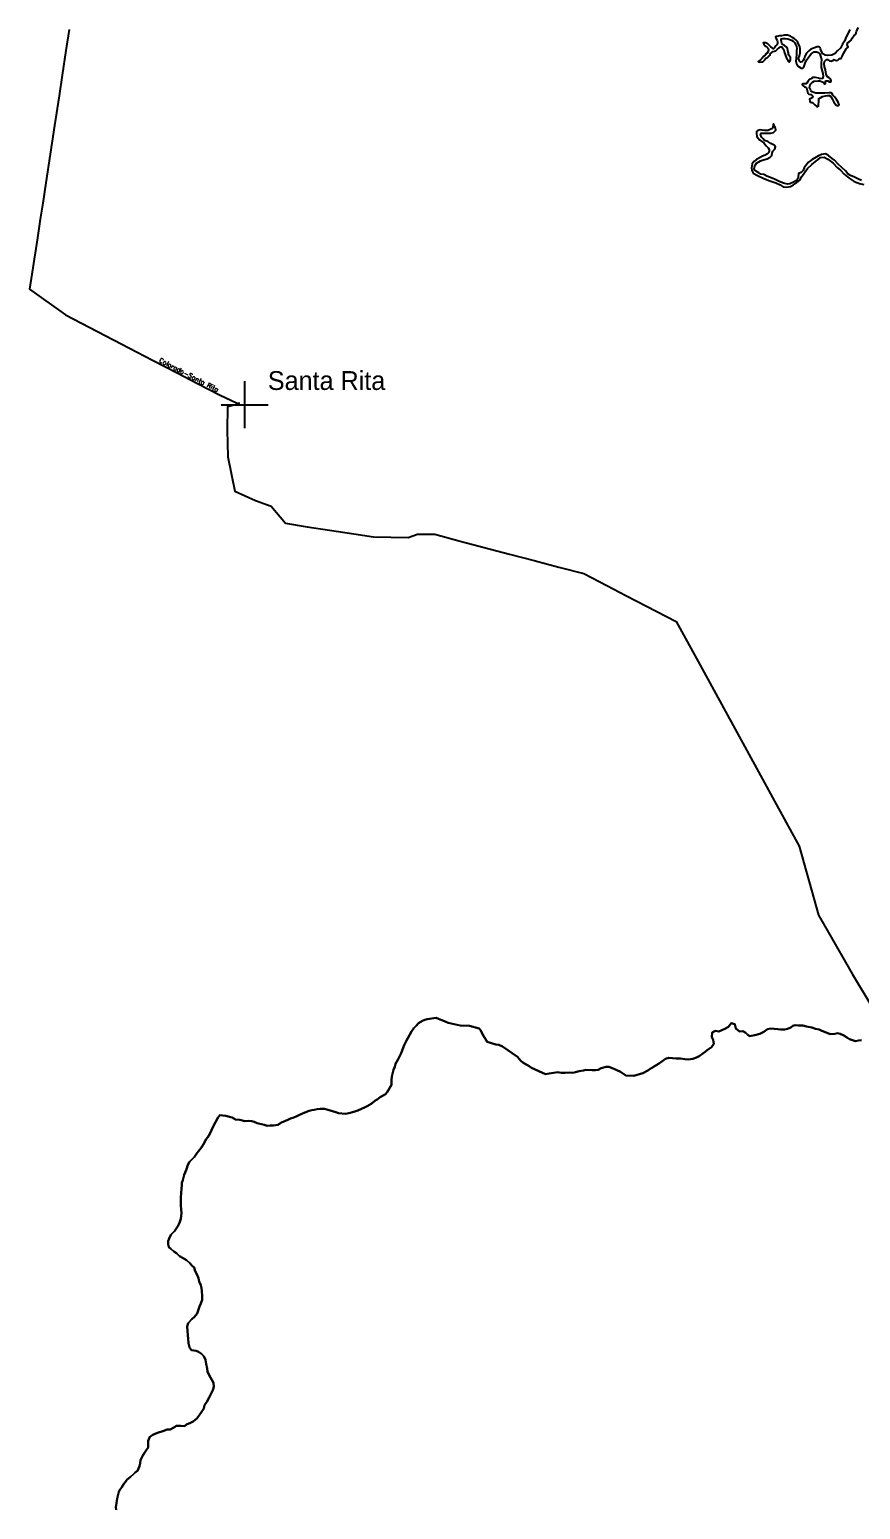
# Model space of a CAD drawing. Extents: x 283583 to 658922, y 889284 to 1241133.
# Drawn here: x 358927 to 367761, y 1097764 to 1113501 of the extents above; entities that cross this region are included whole.
import ezdxf
from ezdxf.enums import TextEntityAlignment as Align

# ---------------------------------------------------------------- set-up
doc = ezdxf.new("R2010")
doc.units = 0
doc.header["$MEASUREMENT"] = 0
for name, color, linetype in [('138 kV', 174, 'Continuous'), ('Circuito', 40, 'Continuous'), ('GUANACASTE', 7, 'Continuous'), ('PUNTARENAS', 7, 'Continuous'), ('Subestaciones', 7, 'Continuous')]:
    doc.layers.add(name, color=color, linetype=linetype)
doc.styles.add('COMPLEX', font='COMPLEX', dxfattribs={"height": 0.2})

# ---------------------------------------------------------------- blocks, each defined once
blk = doc.blocks.new('UNNAMED')
at = {"color": 0}
for p, q in [((0, -0.5), (0, 0.5)), ((-0.5, 0), (0.5, 0))]:
    blk.add_line(p, q, dxfattribs=at)

msp = doc.modelspace()

# ---------------------------------------------------------------- linework, layer by layer
at = {"layer": '138 kV'}
for points in [[(359347, 1113501), (359313, 1113278), (359273, 1113016), (359240, 1112798), (359192, 1112481), (359099, 1111873), (359066, 1111657), (359040, 1111487), (359010, 1111288), (358927, 1110742), (359308, 1110469), (359990, 1110115)], [(359990, 1110115), (360235, 1109987), (360495, 1109852), (360712, 1109739), (360947, 1109617), (361133, 1109527), (361164, 1109530)], [(361132, 1109515), (361030, 1109491), (361027, 1109242), (361033, 1108958), (361109, 1108594), (361328, 1108495), (361494, 1108434), (361649, 1108251), (361879, 1108215), (362115, 1108179), (362374, 1108140), (362583, 1108107), (362951, 1108100), (363053, 1108137), (363236, 1108136), (363504, 1108062), (364028, 1107924), (364291, 1107854), (364555, 1107785), (364819, 1107716), (365065, 1107588), (365268, 1107483), (365488, 1107370), (365801, 1107208), (366056, 1106742), (366450, 1106022), (366677, 1105606), (366827, 1105334), (366972, 1105068), (367110, 1104816), (367316, 1104083), (367423, 1103898), (367675, 1103459), (367882, 1103112)]]:
    msp.add_lwpolyline(points, dxfattribs=at)
at = {"layer": 'GUANACASTE', "color": 241, "ltscale": 0.8}
for points in [[(367649, 1113504), (367632, 1113463), (367608, 1113423), (367592, 1113379), (367570, 1113347), (367549, 1113305), (367517, 1113275), (367492, 1113246), (367473, 1113235), (367456, 1113229), (367416, 1113227), (367386, 1113231), (367363, 1113244), (367345, 1113274), (367338, 1113298), (367334, 1113310), (367322, 1113319), (367302, 1113317), (367273, 1113306), (367235, 1113293), (367214, 1113276), (367186, 1113251), (367171, 1113219), (367163, 1113190), (367152, 1113173), (367141, 1113160), (367125, 1113154), (367116, 1113162), (367108, 1113175), (367103, 1113194), (367114, 1113222), (367120, 1113253), (367120, 1113302), (367116, 1113321), (367104, 1113346), (367091, 1113374), (367074, 1113391), (367057, 1113406), (367038, 1113416), (367017, 1113431), (366985, 1113442), (366953, 1113442), (366922, 1113436), (366902, 1113436), (366873, 1113429), (366867, 1113427), (366858, 1113423), (366860, 1113410), (366875, 1113387), (366879, 1113370), (366879, 1113353), (366873, 1113338), (366860, 1113328), (366849, 1113309), (366837, 1113298), (366822, 1113306), (366807, 1113317), (366786, 1113338), (366778, 1113349), (366765, 1113357), (366754, 1113362), (366739, 1113362), (366727, 1113359), (366733, 1113347), (366744, 1113334), (366750, 1113326), (366763, 1113321), (366771, 1113315), (366780, 1113302), (366782, 1113285), (366780, 1113268), (366771, 1113251), (366752, 1113239), (366750, 1113228), (366735, 1113218), (366716, 1113196), (366699, 1113180), (366684, 1113171), (366674, 1113163), (366678, 1113158), (366693, 1113154), (366718, 1113158), (366724, 1113158), (366748, 1113184), (366756, 1113199), (366773, 1113205), (366792, 1113224), (366803, 1113230), (366803, 1113243), (366835, 1113270), (366862, 1113275), (366881, 1113292), (366896, 1113309), (366911, 1113319), (366926, 1113319), (366934, 1113306), (366945, 1113287), (366951, 1113266), (366964, 1113226), (366974, 1113196), (366989, 1113181), (366989, 1113171), (367002, 1113156), (367012, 1113162), (367017, 1113179), (367017, 1113203), (367008, 1113220), (367000, 1113228), (366995, 1113239), (366995, 1113253), (366991, 1113279), (366987, 1113300), (366972, 1113317), (366951, 1113336), (366934, 1113342), (366926, 1113357), (366921, 1113372), (366917, 1113389), (366919, 1113404), (366936, 1113408), (366964, 1113408), (366989, 1113402), (367029, 1113389), (367046, 1113378), (367063, 1113359), (367070, 1113344), (367080, 1113321), (367084, 1113302), (367082, 1113274), (367082, 1113238), (367078, 1113198), (367074, 1113167), (367080, 1113137), (367093, 1113116), (367131, 1113092), (367150, 1113092), (367160, 1113101), (367173, 1113145), (367188, 1113177), (367211, 1113211), (367239, 1113245), (367269, 1113264), (367294, 1113266), (367317, 1113259), (367328, 1113243), (367336, 1113219), (367347, 1113183), (367345, 1113149), (367345, 1113128), (367343, 1113099), (367362, 1113035), (367366, 1113003), (367359, 1112980), (367334, 1112978), (367317, 1112986), (367285, 1112993), (367266, 1112993), (367251, 1112991), (367243, 1112980), (367220, 1112970), (367203, 1112950), (367190, 1112931), (367179, 1112925), (367150, 1112925), (367143, 1112915), (367152, 1112902), (367167, 1112891), (367177, 1112889), (367189, 1112882), (367201, 1112827), (367214, 1112814), (367235, 1112812), (367244, 1112805), (367254, 1112793), (367248, 1112774), (367233, 1112767), (367220, 1112761), (367223, 1112742), (367227, 1112729), (367240, 1112725), (367252, 1112725), (367278, 1112700), (367297, 1112683), (367305, 1112680), (367316, 1112687), (367316, 1112708), (367318, 1112729), (367318, 1112748), (367320, 1112767), (367339, 1112780), (367358, 1112791), (367388, 1112797), (367413, 1112801), (367428, 1112801), (367445, 1112790), (367464, 1112759), (367477, 1112731), (367491, 1112712), (367498, 1112701), (367513, 1112695), (367525, 1112691), (367534, 1112701), (367523, 1112731), (367506, 1112759), (367489, 1112782), (367468, 1112805), (367460, 1112822), (367445, 1112829), (367424, 1112829), (367381, 1112826), (367345, 1112824), (367314, 1112827), (367288, 1112824), (367267, 1112833), (367248, 1112841), (367235, 1112850), (367229, 1112863), (367221, 1112877), (367223, 1112905), (367233, 1112924), (367252, 1112941), (367271, 1112954), (367312, 1112958), (367329, 1112958), (367346, 1112951), (367365, 1112943), (367382, 1112922), (367388, 1112928), (367388, 1112947), (367392, 1112958), (367413, 1112958), (367432, 1112947), (367445, 1112945), (367449, 1112958), (367443, 1112979), (367430, 1112989), (367411, 1112998), (367396, 1113023), (367388, 1113074), (367380, 1113106), (367375, 1113136), (367378, 1113163), (367388, 1113174), (367401, 1113182), (367411, 1113182), (367433, 1113169), (367449, 1113167), (367475, 1113176), (367479, 1113184), (367496, 1113178), (367507, 1113174), (367521, 1113178), (367530, 1113188), (367541, 1113195), (367555, 1113195), (367568, 1113214), (367585, 1113256), (367608, 1113298), (367630, 1113315), (367620, 1113338), (367626, 1113365), (367641, 1113373), (367662, 1113390), (367675, 1113409), (367679, 1113422), (367692, 1113435), (367711, 1113452), (367720, 1113486), (367741, 1113524)], [(367771, 1111898), (367733, 1111913), (367697, 1111932), (367657, 1111949), (367627, 1111968), (367602, 1112000), (367564, 1112034), (367526, 1112072), (367486, 1112114), (367462, 1112131), (367422, 1112161), (367388, 1112180), (367348, 1112173), (367316, 1112159), (367248, 1112121), (367208, 1112091), (367181, 1112055), (367164, 1112032), (367151, 1112004), (367130, 1111981), (367102, 1111970), (367098, 1111932), (367095, 1111916), (367080, 1111897), (367048, 1111878), (367012, 1111861), (366985, 1111859), (366942, 1111868), (366898, 1111885), (366856, 1111906), (366822, 1111921), (366767, 1111942), (366733, 1111959), (366703, 1111963), (366680, 1111978), (366663, 1111987), (366638, 1112002), (366631, 1112023), (366638, 1112054), (366655, 1112082), (366699, 1112105), (366731, 1112116), (366771, 1112126), (366803, 1112143), (366820, 1112164), (366822, 1112188), (366830, 1112209), (366852, 1112230), (366858, 1112255), (366843, 1112272), (366807, 1112291), (366778, 1112313), (366740, 1112323), (366727, 1112338), (366708, 1112359), (366699, 1112387), (366706, 1112399), (366807, 1112399), (366837, 1112406), (366862, 1112433), (366856, 1112465), (366837, 1112499), (366833, 1112480), (366826, 1112450), (366776, 1112429), (366742, 1112429), (366718, 1112431), (366695, 1112435), (366670, 1112429), (366655, 1112419), (366655, 1112395), (366661, 1112364), (366689, 1112330), (366735, 1112296), (366759, 1112264), (366780, 1112245), (366790, 1112228), (366792, 1112213), (366788, 1112196), (366773, 1112181), (366748, 1112167), (366720, 1112156), (366695, 1112141), (366657, 1112120), (366629, 1112099), (366610, 1112074), (366604, 1112031), (366606, 1112004), (366619, 1111976), (366665, 1111949), (366726, 1111921), (366788, 1111898), (366862, 1111872), (366906, 1111849), (366940, 1111830), (366980, 1111826), (367016, 1111834), (367048, 1111851), (367084, 1111874), (367118, 1111899), (367139, 1111938), (367169, 1111984), (367199, 1112024), (367243, 1112065), (367283, 1112098), (367309, 1112117), (367336, 1112141), (367374, 1112143), (367413, 1112124), (367472, 1112081), (367516, 1112033), (367549, 1112006), (367589, 1111964), (367642, 1111923), (367695, 1111887), (367750, 1111864), (367799, 1111855)], [(367773, 1102754), (367742, 1102752), (367707, 1102743), (367645, 1102765), (367622, 1102779), (367584, 1102802), (367544, 1102821), (367518, 1102827), (367488, 1102821), (367440, 1102817), (367345, 1102855), (367321, 1102868), (367282, 1102875), (367243, 1102888), (367188, 1102901), (367149, 1102910), (367103, 1102910), (367069, 1102915), (367042, 1102905), (367020, 1102890), (366987, 1102873), (366956, 1102869), (366913, 1102868), (366882, 1102870), (366844, 1102875), (366808, 1102878), (366774, 1102870), (366733, 1102844), (366690, 1102820), (366639, 1102806), (366583, 1102798), (366562, 1102814), (366544, 1102832), (366512, 1102848), (366475, 1102846), (366435, 1102877), (366427, 1102923), (366386, 1102935), (366360, 1102895), (366319, 1102876), (366286, 1102862), (366254, 1102845), (366221, 1102854), (366185, 1102835), (366182, 1102785), (366197, 1102756), (366204, 1102716), (366178, 1102681), (366133, 1102648), (366112, 1102630), (366084, 1102612), (366048, 1102583), (366018, 1102568), (365979, 1102555), (365928, 1102547), (365894, 1102552), (365848, 1102559), (365801, 1102559), (365763, 1102561), (365723, 1102566), (365688, 1102557), (365649, 1102527), (365625, 1102509), (365550, 1102462), (365527, 1102450), (365499, 1102431), (365446, 1102402), (365352, 1102375), (365268, 1102379), (365245, 1102392), (365210, 1102416), (365131, 1102453), (365086, 1102472), (365056, 1102472), (365003, 1102457), (364972, 1102438), (364943, 1102434), (364910, 1102434), (364843, 1102439), (364816, 1102432), (364772, 1102424), (364732, 1102412), (364703, 1102406), (364664, 1102410), (364623, 1102407), (364580, 1102407), (364544, 1102412), (364453, 1102400), (364414, 1102393), (364341, 1102425), (364262, 1102458), (364240, 1102479), (364172, 1102516), (364151, 1102533), (364116, 1102578), (363955, 1102686), (363915, 1102705), (363884, 1102708), (363794, 1102735), (363744, 1102816), (363725, 1102856), (363706, 1102879), (363605, 1102907), (363504, 1102910), (363377, 1102938), (363346, 1102952), (363275, 1102981), (363251, 1102992), (363156, 1102978), (363130, 1102969), (363105, 1102958), (363062, 1102933), (363039, 1102906), (363013, 1102881), (362986, 1102847), (362950, 1102776), (362935, 1102751), (362909, 1102701), (362888, 1102643), (362877, 1102616), (362844, 1102545), (362818, 1102502), (362810, 1102471), (362796, 1102437), (362779, 1102366), (362774, 1102330), (362775, 1102279), (362729, 1102200), (362711, 1102179), (362654, 1102149), (362622, 1102122), (362598, 1102108), (362570, 1102084), (362525, 1102057), (362495, 1102040), (362418, 1102007), (362374, 1101992), (362321, 1101979), (362286, 1101972), (362211, 1101976), (362182, 1101988), (362088, 1102016), (362063, 1102022), (362016, 1102023), (361984, 1102019), (361954, 1102014), (361928, 1102010), (361898, 1102002), (361852, 1101983), (361790, 1101957), (361760, 1101942), (361727, 1101927), (361702, 1101920), (361671, 1101908), (361607, 1101877), (361566, 1101852), (361520, 1101846), (361486, 1101846), (361452, 1101843), (361421, 1101854), (361346, 1101872), (361315, 1101884), (361289, 1101891), (361250, 1101896), (361217, 1101891), (361163, 1101907), (361116, 1101910), (361081, 1101931), (361053, 1101937), (361012, 1101948), (360949, 1101958), (360928, 1101929), (360904, 1101883), (360877, 1101830), (360860, 1101796), (360842, 1101758), (360823, 1101724), (360800, 1101696), (360782, 1101657), (360751, 1101609), (360710, 1101555), (360682, 1101514), (360657, 1101488), (360628, 1101461), (360608, 1101428), (360595, 1101381), (360581, 1101348), (360571, 1101322), (360555, 1101265), (360546, 1101236), (360544, 1101209), (360542, 1101176), (360537, 1101128), (360534, 1101086), (360535, 1101041), (360536, 1100991), (360537, 1100957), (360541, 1100915), (360540, 1100887), (360534, 1100855), (360520, 1100812), (360504, 1100776), (360490, 1100754), (360469, 1100724), (360446, 1100703), (360427, 1100683), (360410, 1100643), (360402, 1100618), (360402, 1100583), (360409, 1100554), (360427, 1100533), (360462, 1100507), (360490, 1100490), (360522, 1100458), (360559, 1100436), (360594, 1100415), (360632, 1100381), (360657, 1100354), (360676, 1100335), (360689, 1100296), (360705, 1100265), (360723, 1100223), (360731, 1100189), (360749, 1100148), (360755, 1100116), (360757, 1100088), (360762, 1100030), (360763, 1099992), (360748, 1099955), (360734, 1099920), (360721, 1099880), (360708, 1099847), (360681, 1099810), (360651, 1099785), (360613, 1099745), (360601, 1099710), (360606, 1099661), (360610, 1099614), (360612, 1099581), (360616, 1099533), (360628, 1099487), (360650, 1099456), (360698, 1099451), (360722, 1099439), (360756, 1099419), (360779, 1099393), (360796, 1099354), (360804, 1099310), (360815, 1099261), (360819, 1099230), (360831, 1099199), (360883, 1099109), (360885, 1099067), (360876, 1099032), (360851, 1098982), (360835, 1098955), (360810, 1098908), (360787, 1098871), (360779, 1098836), (360751, 1098794), (360735, 1098770), (360707, 1098733), (360665, 1098700), (360638, 1098686), (360596, 1098665), (360575, 1098649), (360534, 1098653), (360490, 1098652), (360462, 1098633), (360423, 1098614), (360390, 1098612), (360344, 1098594), (360288, 1098579), (360239, 1098558), (360206, 1098534), (360188, 1098494), (360188, 1098455), (360187, 1098423), (360162, 1098387), (360147, 1098365), (360131, 1098338), (360107, 1098288), (360101, 1098257), (360094, 1098222), (360074, 1098175), (360049, 1098155), (360030, 1098138), (359999, 1098110), (359962, 1098078), (359948, 1098057), (359929, 1098037), (359906, 1098000), (359888, 1097972), (359876, 1097951), (359861, 1097894), (359854, 1097857), (359850, 1097829), (359845, 1097787), (359847, 1097759)]]:
    msp.add_lwpolyline(points, dxfattribs=at)
at = {"layer": 'PUNTARENAS', "color": 241}
msp.add_lwpolyline([(359847, 1097759), (359845, 1097787), (359850, 1097829), (359854, 1097857), (359861, 1097894), (359876, 1097951), (359888, 1097972), (359906, 1098000), (359929, 1098037), (359948, 1098057), (359962, 1098078), (359999, 1098110), (360030, 1098138), (360049, 1098155), (360074, 1098175), (360094, 1098222), (360101, 1098257), (360107, 1098288), (360131, 1098338), (360147, 1098365), (360162, 1098387), (360187, 1098423), (360188, 1098455), (360188, 1098494), (360206, 1098534), (360239, 1098558), (360288, 1098579), (360344, 1098594), (360390, 1098612), (360423, 1098614), (360462, 1098633), (360490, 1098652), (360534, 1098653), (360575, 1098649), (360596, 1098665), (360638, 1098686), (360665, 1098700), (360707, 1098733), (360735, 1098770), (360751, 1098794), (360779, 1098836), (360787, 1098871), (360810, 1098908), (360835, 1098955), (360851, 1098982), (360876, 1099032), (360885, 1099067), (360883, 1099109), (360831, 1099199), (360819, 1099230), (360815, 1099261), (360804, 1099310), (360796, 1099354), (360779, 1099393), (360756, 1099419), (360722, 1099439), (360698, 1099451), (360650, 1099456), (360628, 1099487), (360616, 1099533), (360612, 1099581), (360610, 1099614), (360606, 1099661), (360601, 1099710), (360613, 1099745), (360651, 1099785), (360681, 1099810), (360708, 1099847), (360721, 1099880), (360734, 1099920), (360748, 1099955), (360763, 1099992), (360762, 1100030), (360757, 1100088), (360755, 1100116), (360749, 1100148), (360731, 1100189), (360723, 1100223), (360705, 1100265), (360689, 1100296), (360676, 1100335), (360657, 1100354), (360632, 1100381), (360594, 1100415), (360559, 1100436), (360522, 1100458), (360490, 1100490), (360462, 1100507), (360427, 1100533), (360409, 1100554), (360402, 1100583), (360402, 1100618), (360410, 1100643), (360427, 1100683), (360446, 1100703), (360469, 1100724), (360490, 1100754), (360504, 1100776), (360520, 1100812), (360534, 1100855), (360540, 1100887), (360541, 1100915), (360537, 1100957), (360536, 1100991), (360535, 1101041), (360534, 1101086), (360537, 1101128), (360542, 1101176), (360544, 1101209), (360546, 1101236), (360555, 1101265), (360571, 1101322), (360581, 1101348), (360595, 1101381), (360608, 1101428), (360628, 1101461), (360657, 1101488), (360682, 1101514), (360710, 1101555), (360751, 1101609), (360782, 1101657), (360800, 1101696), (360823, 1101724), (360842, 1101758), (360860, 1101796), (360877, 1101830), (360904, 1101883), (360928, 1101929), (360949, 1101958), (361012, 1101948), (361053, 1101937), (361081, 1101931), (361116, 1101910), (361163, 1101907), (361217, 1101891), (361250, 1101896), (361289, 1101891), (361315, 1101884), (361346, 1101872), (361421, 1101854), (361452, 1101843), (361486, 1101846), (361520, 1101846), (361566, 1101852), (361607, 1101877), (361671, 1101908), (361702, 1101920), (361727, 1101927), (361760, 1101942), (361790, 1101957), (361852, 1101983), (361898, 1102002), (361928, 1102010), (361954, 1102014), (361984, 1102019), (362016, 1102023), (362063, 1102022), (362088, 1102016), (362182, 1101988), (362211, 1101976), (362286, 1101972), (362321, 1101979), (362374, 1101992), (362418, 1102007), (362495, 1102040), (362525, 1102057), (362570, 1102084), (362598, 1102108), (362622, 1102122), (362654, 1102149), (362711, 1102179), (362729, 1102200), (362775, 1102279), (362774, 1102330), (362779, 1102366), (362796, 1102437), (362810, 1102471), (362818, 1102502), (362844, 1102545), (362877, 1102616), (362888, 1102643), (362909, 1102701), (362935, 1102751), (362950, 1102776), (362986, 1102847), (363013, 1102881), (363039, 1102906), (363062, 1102933), (363105, 1102958), (363130, 1102969), (363156, 1102978), (363251, 1102992), (363275, 1102981), (363346, 1102952), (363377, 1102938), (363504, 1102910), (363605, 1102907), (363706, 1102879), (363725, 1102856), (363744, 1102816), (363794, 1102735), (363884, 1102708), (363915, 1102705), (363955, 1102686), (364116, 1102578), (364151, 1102533), (364172, 1102516), (364240, 1102479), (364262, 1102458), (364341, 1102425), (364414, 1102393), (364453, 1102400), (364544, 1102412), (364580, 1102407), (364623, 1102407), (364664, 1102410), (364703, 1102406), (364732, 1102412), (364772, 1102424), (364816, 1102432), (364843, 1102439), (364910, 1102434), (364943, 1102434), (364972, 1102438), (365003, 1102457), (365056, 1102472), (365086, 1102472), (365131, 1102453), (365210, 1102416), (365245, 1102392), (365268, 1102379), (365352, 1102375), (365446, 1102402), (365499, 1102431), (365527, 1102450), (365550, 1102462), (365625, 1102509), (365649, 1102527), (365688, 1102557), (365723, 1102566), (365763, 1102561), (365801, 1102559), (365848, 1102559), (365894, 1102552), (365928, 1102547), (365979, 1102555), (366018, 1102568), (366048, 1102583), (366084, 1102612), (366112, 1102630), (366133, 1102648), (366178, 1102681), (366204, 1102716), (366197, 1102756), (366182, 1102785), (366185, 1102835), (366221, 1102854), (366254, 1102845), (366286, 1102862), (366319, 1102876), (366360, 1102895), (366386, 1102935), (366427, 1102923), (366435, 1102877), (366475, 1102846), (366512, 1102848), (366544, 1102832), (366562, 1102814), (366583, 1102798), (366639, 1102806), (366690, 1102820), (366733, 1102844), (366774, 1102870), (366808, 1102878), (366844, 1102875), (366882, 1102870), (366913, 1102868), (366956, 1102869), (366987, 1102873), (367020, 1102890), (367042, 1102905), (367069, 1102915), (367103, 1102910), (367149, 1102910), (367188, 1102901), (367243, 1102888), (367282, 1102875), (367321, 1102868), (367345, 1102855), (367440, 1102817), (367488, 1102821), (367518, 1102827), (367544, 1102821), (367584, 1102802), (367622, 1102779), (367645, 1102765), (367707, 1102743), (367742, 1102752), (367773, 1102754)], dxfattribs=at)

# ---------------------------------------------------------------- block references
at = {"layer": 'Subestaciones', "color": 151, "xscale": 500, "yscale": 500, "zscale": 1302.938314}
msp.add_blockref('UNNAMED', (361214, 1109512), dxfattribs=at)

# ---------------------------------------------------------------- texts
at = {"layer": 'Circuito', "style": 'COMPLEX'}
msp.add_text('Colorado-Santa Rita', height=50, rotation=-27.4925, dxfattribs=at).set_placement((360609, 1109807), align=Align.CENTER)
at = {"layer": 'Subestaciones', "color": 30}
msp.add_text('Santa Rita', height=200, dxfattribs=at).set_placement((361460, 1109669))

doc.saveas('drawing.dxf')
